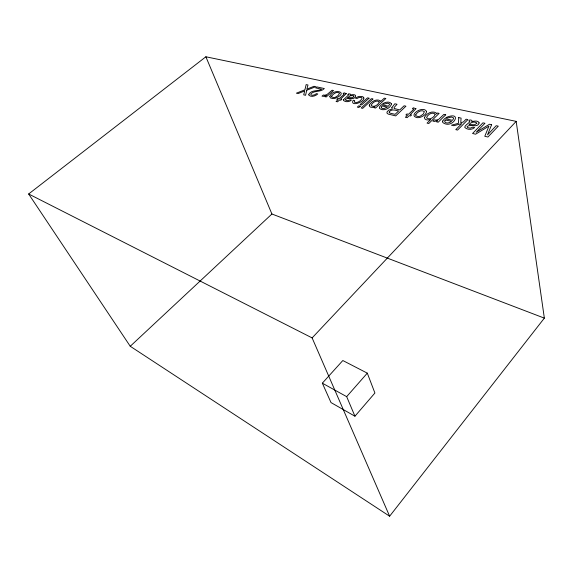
<?xml version="1.0" encoding="UTF-8"?>
<svg xmlns="http://www.w3.org/2000/svg" width="573" height="573" viewBox="0 0 573 573"><rect width="100%" height="100%" fill="white"/><g stroke="black" fill="none" stroke-linecap="round" stroke-linejoin="round"><path stroke-width="0.86" d="M389.626 516.223L544.35 318.13L516.18 121.376L205.886 56.777L28.65 193.982L130.243 346.271L389.626 516.223L312.12 337.905L28.65 193.982M354.938 416.22L374.907 393.014L367.3 373.152L342.819 360.524L322.341 383.179L331.015 402.583L354.938 416.22L346.665 396.645L322.341 383.179M346.665 396.645L367.3 373.152M312.12 337.905L516.18 121.376M130.243 346.271L271.917 214.001L544.35 318.13M205.886 56.777L271.917 214.001M391.474 103.914C390.535 108.498 382.864 111.828 379.362 108.211L379.505 106.922L381.46 104.666L388.43 106.198L389.554 104.358L389.246 103.706L387.606 103.204L384.139 104.128L382.578 103.785C384.97 102.209 389.776 100.862 391.474 103.914M424.407 117.522C424.464 120.531 428.819 120.208 430.824 119.435L427.064 123.123L428.79 123.517L439.126 113.361L437.486 113.01L436.533 113.941L436.261 112.953C432.207 110.331 426.276 113.483 424.407 117.522M389.174 112.086L389.862 113.096L395.076 114.342L398.586 111.019C395.714 110.295 391.008 108.591 389.174 112.086M426.556 111.556C426.326 114.485 423.139 116.197 420.682 117.171A5.372 2.886 -15.4 0 1 417.151 117.63C407.31 115.545 423.347 104.931 426.556 111.556M353.863 96.164L353.498 97.023L352.266 97.697L347.381 97.668L350.418 95.727L353.061 95.641L353.863 96.164M381.26 107.251L381.89 108.369L383.717 108.669L387.398 107.115L382.105 105.948L381.26 107.251M458.722 117.601L458.5 123.295L451.445 125.186L453.816 125.723L461.802 123.56L455.779 129.648L457.583 130.064L467.919 119.592L466.114 119.198L463.306 122.042L460.771 122.672L461.086 118.117L458.722 117.601M415.719 114.851L415.926 115.818L417.968 116.52A2.98 1.604 -15.4 0 0 420.36 116.068L423.211 114.17L424.407 111.663C421.599 109.178 417.144 112.043 415.719 114.851M329.847 96.379L330.356 97.868L332.584 98.556A4.842 2.442 -18.9 0 0 335.678 98.105C349.544 92.095 333.386 87.827 329.847 96.379M369.27 105.153C369.062 108.032 373.238 107.559 375.021 106.786L374.033 107.695L375.566 108.046L385.865 98.499L384.29 98.162L380.536 101.636L380.307 100.776C376.468 98.42 371.189 101.586 369.27 105.153M479.171 122.916C477.517 128.667 469.853 123.331 467.031 126.755L467.79 127.672L470.275 128.151L472.861 127.127L474.652 127.528C472.088 130.035 467.174 129.956 464.76 127.428C464.209 125.036 472.711 121.347 468.829 120.889L469.753 119.943L471.178 120.101L472.145 120.874L471.78 121.648C474.014 121.089 478.075 120.208 479.171 122.916M343.485 99.788L343.564 100.519C345.777 102.309 349.358 102.001 351.442 100.103L350.053 99.795L347.79 100.698L345.856 100.332L345.383 99.566C347.918 96.787 353.025 100.597 355.475 96.923C356.972 94.001 351.593 94.423 350.067 95.182L350.382 94.122L348.699 93.771L347.797 94.581L348.542 94.731L348.384 95.132L343.485 99.788M363.884 98.033C364.22 102.538 349.48 106.915 353.204 100.239L354.658 100.562L354.415 102.173C357.33 103.419 360.682 100.998 361.986 98.477A2.485 1.275 -18 0 0 361.47 97.568L358.985 97.503L356.943 98.499L355.489 98.176L357.187 97.131A4.126 2.12 -18 0 1 359.701 96.371L362.888 96.708L363.884 98.033M308.861 94.273L308.861 95.225C311.411 97.503 315.53 95.992 317.793 93.958L316.389 93.643L314.641 94.81L312.435 95.297L310.996 94.896L310.874 93.807C314.448 90.205 320.744 92.482 324.339 88.536L316.819 86.91L315.673 87.905L321.646 89.209C317.721 91.544 311.375 89.675 308.861 94.273M331.695 96.106L331.753 96.966L333.429 97.56A2.679 1.354 -18.9 0 0 335.542 97.138L338.22 95.419L339.567 93.184C337.06 90.949 333.171 93.843 331.695 96.106M435.136 114.371C434.32 117.515 429.406 120.402 426.677 117.959L426.62 117.537C427.694 114.564 431.978 111.792 434.95 113.869L435.136 114.371M442.707 121.025L442.693 122.436C452.527 130.25 464.015 109.973 445.787 117.637L447.563 118.024L451.331 117.05L453.214 117.615L453.63 118.339L452.591 120.337L444.641 118.582L442.707 121.025M306.748 90.226L305.574 95.276L303.697 94.846L304.729 90.906L298.132 93.571L296.377 93.17L304.908 89.811L306.147 84.603L307.98 84.997L306.856 89.152L313.99 86.301L315.802 86.695L306.748 90.226M379.254 102.094C378.187 104.838 374.119 107.638 371.318 105.726L371.211 105.26C372.328 102.538 376.289 99.845 379.118 101.657L379.254 102.094M415.912 108.734L410.232 114.679L411.6 114.987L410.569 115.975L409.201 115.667L407.102 117.68L405.39 117.293L407.489 115.28L405.892 114.922L406.916 113.934L408.52 114.292L413.391 109.629L413.556 109.056L412.367 108.727L413.348 107.788L415.912 108.734M444.949 120.767L444.741 121.906C446.446 123.918 449.826 122.815 451.531 121.326L445.5 119.993L444.949 120.767M391.882 107.581L392.197 108.999L388.845 110.116L387.183 111.663L386.904 113.017L388.179 114.077L395.699 115.904L405.942 106.191L404.108 105.79L399.739 109.93L394.167 108.476L394.16 107.445L397.025 104.257L394.826 103.785L391.882 107.581M491.605 124.713L487.53 134.834L496.189 125.709L498.288 126.16L487.938 137.011L484.794 136.288L488.927 126.124L475.611 134.189L472.567 133.495L482.91 122.837L484.951 123.274L476.192 132.263L489.457 124.248L491.605 124.713M346.257 93.635L340.62 99.072L341.795 99.337L340.777 100.246L339.603 99.981L337.54 101.822L336.072 101.485L338.134 99.645L336.752 99.337L337.762 98.434L339.144 98.742L343.936 94.473L344.137 93.951L343.12 93.671L344.087 92.812L346.257 93.635M476.793 123.374L474.516 124.792L469.051 124.549C470.684 122.25 474.365 121.232 476.707 122.894L476.793 123.374M445.708 114.786L438.216 122.207L436.504 121.82L437.808 120.538L434.578 121.426L432.901 121.168L434.234 119.857L436.132 120.137L438.682 119.349L443.91 114.399L445.708 114.786M372.88 99.036L362.716 108.347L361.176 107.996L371.333 98.699L372.88 99.036M360.295 106.177L358.87 107.473L357.316 107.115L358.741 105.819L360.295 106.177M369.026 98.205L361.678 104.916L360.123 104.565L367.465 97.868L369.026 98.205M326.144 95.541L324.877 96.658L326.223 96.959L333.529 90.527L332.111 90.219L327.047 94.516L324.827 95.225L323.315 95.018L322.012 96.157L323.351 96.35L326.144 95.541"/></g></svg>
